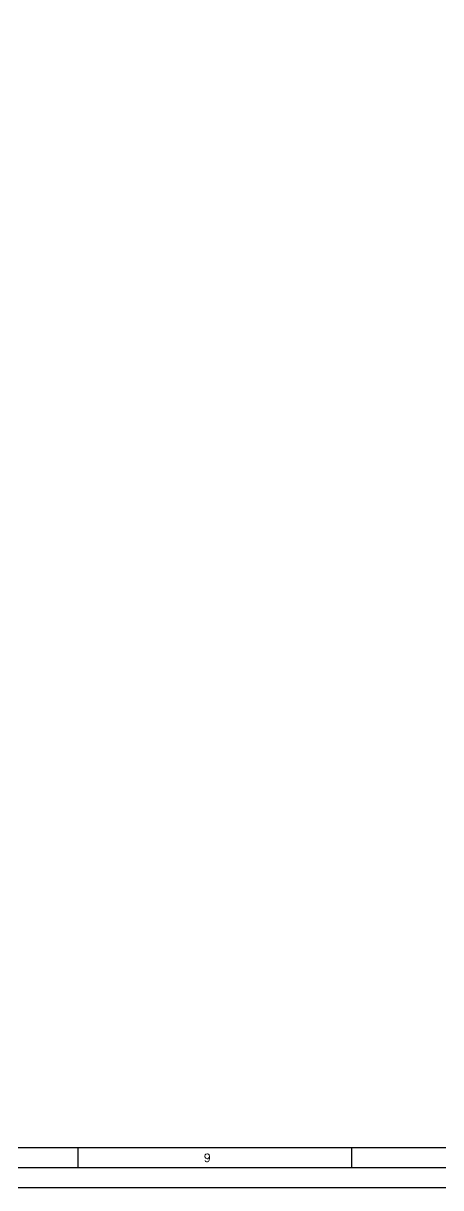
# Model space of a CAD drawing. Header units: millimetres. Extents: x -490 to -70, y 1868 to 2165.
# Drawn here: x -218.2 to -166.1, y 1868.3 to 2013.7 of the extents above; entities that cross this region are included whole.
import ezdxf

# ---------------------------------------------------------------- set-up
doc = ezdxf.new("R2010")
doc.units = ezdxf.units.MM
doc.layers.add('FORMATO', color=7, linetype='Continuous')
doc.styles.add('PY', font='ROMANS.shx')

# ---------------------------------------------------------------- blocks, each defined once
blk = doc.blocks.new('MARCO-A1')
at = {"layer": 'FORMATO', "color": 5}
for p, q in [((557.33, 10), (557.33, 5)), ((625.75, 10), (625.75, 5))]:
    blk.add_line(p, q, dxfattribs=at)
at = {"layer": 'FORMATO', "color": 1}
blk.add_lwpolyline([(0, 594), (841, 594), (841, 0), (0, 0)], close=True, dxfattribs=at)
at = {"layer": 'FORMATO', "color": 5}
blk.add_lwpolyline([(5, 589), (836, 589), (836, 5), (5, 5)], close=True, dxfattribs=at)
at = {"layer": 'FORMATO', "color": 8, "linetype": 'Continuous'}
blk.add_lwpolyline([(10, 584), (831, 584), (831, 10), (10, 10)], close=True, dxfattribs=at)
at = {"layer": 'FORMATO', "color": 1, "style": 'PY'}
blk.add_text('9', height=2, dxfattribs=at).set_placement((588.85, 6.5))

msp = doc.modelspace()

# ---------------------------------------------------------------- block references
at = {"xscale": 0.499409123998651, "yscale": 0.499409123998651, "zscale": 0.499409123998651}
msp.add_blockref('MARCO-A1', (-489.73, 1868.32), dxfattribs=at)

doc.saveas('drawing.dxf')
